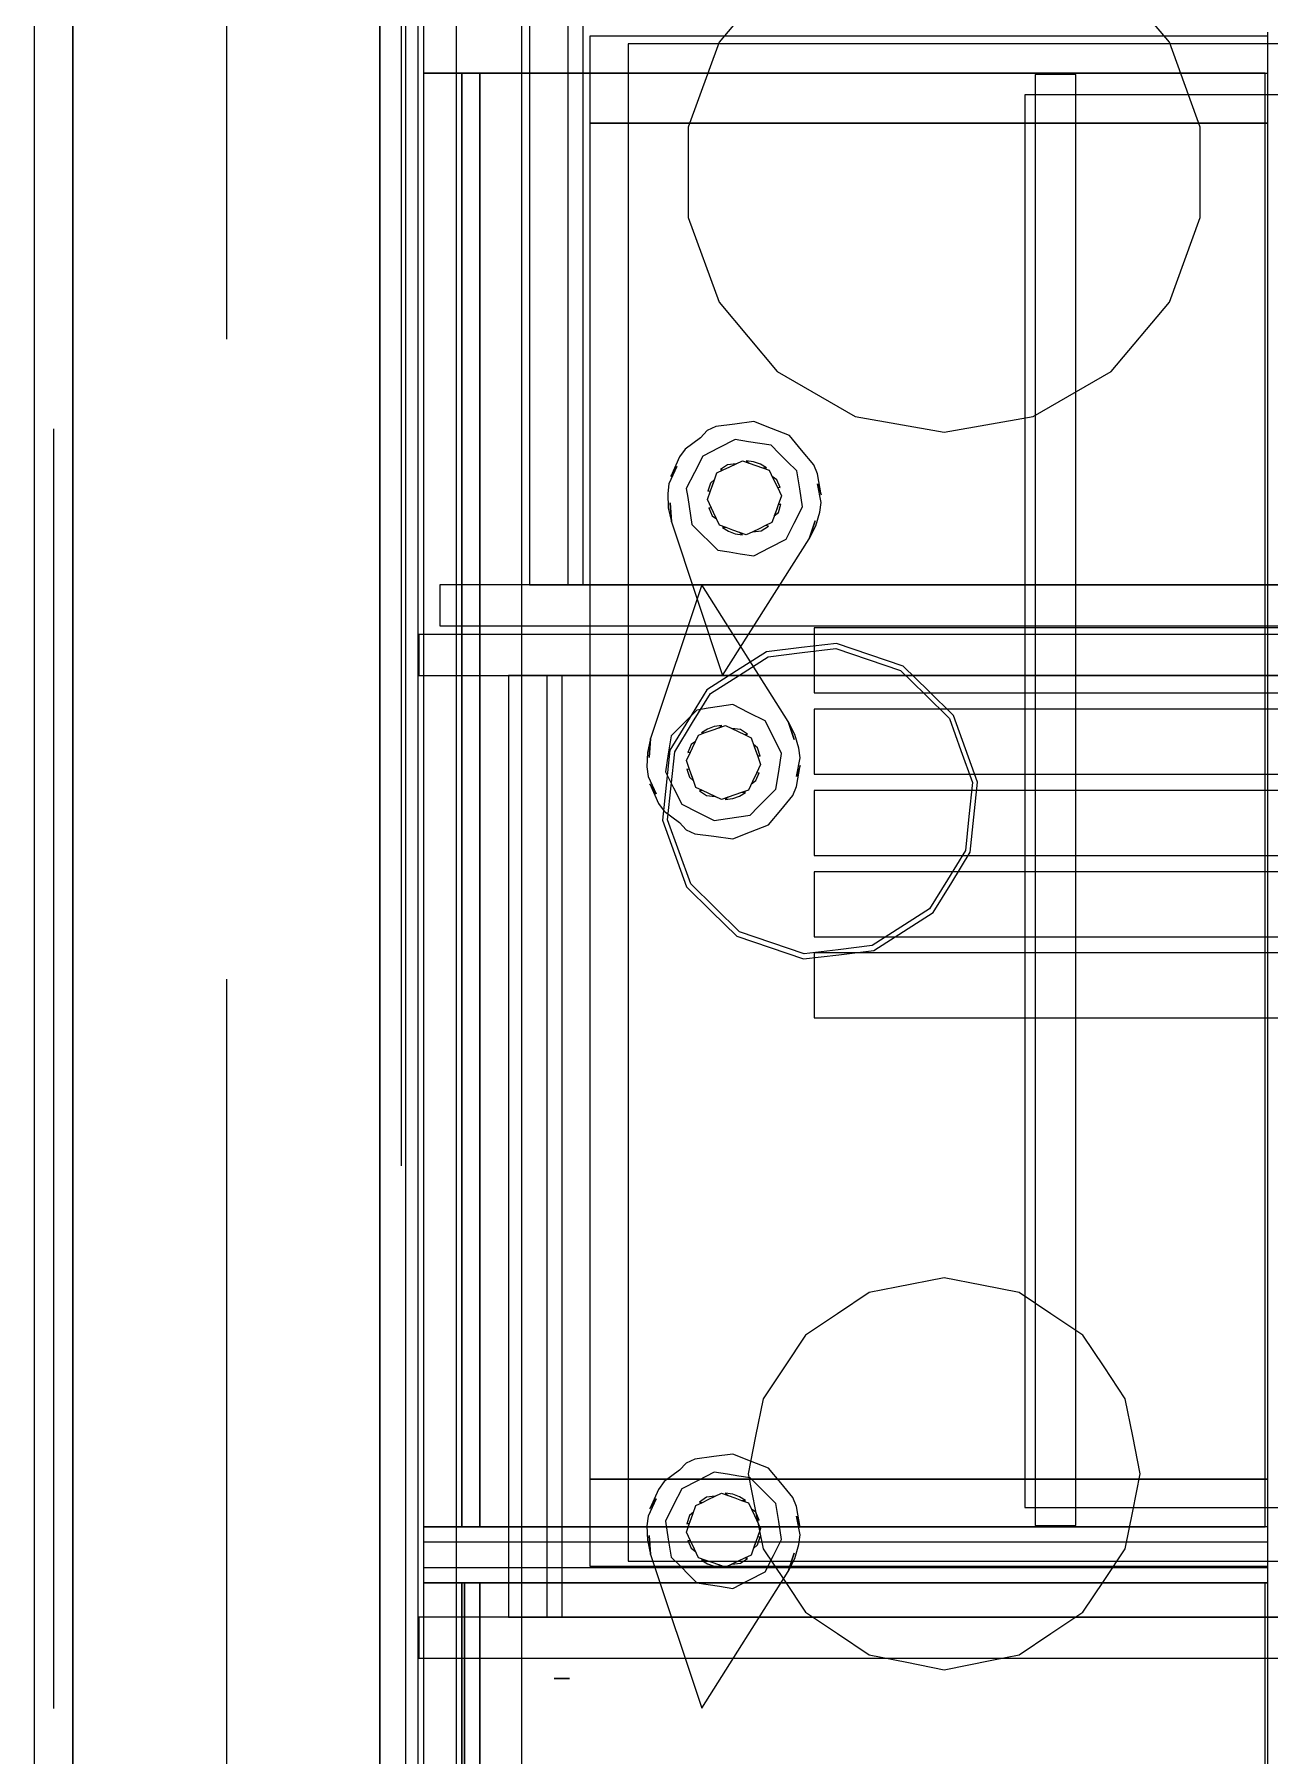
# Model space of a CAD drawing. Header units: millimetres. Extents: x -28.2 to 24.3, y -24.8 to 12.4.
# Drawn here: x -5.891 to -5.409, y 2.232 to 2.905 of the extents above; entities that cross this region are included whole.
import ezdxf

# ---------------------------------------------------------------- set-up
doc = ezdxf.new("R2010")
doc.units = ezdxf.units.MM
doc.linetypes.add('Dashed', pattern=[0.75, 0.5, -0.25])
for name, color, linetype in [('BUILDINGELEMENTPROXY', 8, 'Continuous'), ('EJE_MUROS', 8, 'Continuous'), ('FURNISHINGELEMENT', 8, 'Continuous'), ('LOSAS', 3, 'Continuous'), ('MUROS', 7, 'Continuous')]:
    doc.layers.add(name, color=color, linetype=linetype)

msp = doc.modelspace()

# ---------------------------------------------------------------- linework, layer by layer
at = {"layer": 'BUILDINGELEMENTPROXY'}
for p, q in [((-5.70076, 3.09252, 1.235), (-5.70076, 2.10132, 1.235)), ((-5.60096, 2.92905, 1.25935), (-5.62364, 2.90202, 1.25935)), ((-5.44767, 2.90202, 1.25935), (-5.47035, 2.92905, 1.25935)), ((-5.62364, 2.90202, 1.25935), (-5.63571, 2.86886, 1.25935)), ((-5.4356, 2.86886, 1.25935), (-5.44767, 2.90202, 1.25935)), ((-5.63571, 2.86886, 1.25935), (-5.63571, 2.83358, 1.25935)), ((-5.4356, 2.83358, 1.25935), (-5.4356, 2.86886, 1.25935)), ((-5.63571, 2.83358, 1.25935), (-5.62364, 2.80042, 1.25935)), ((-5.44767, 2.80042, 1.25935), (-5.4356, 2.83358, 1.25935)), ((-5.62364, 2.80042, 1.25935), (-5.60096, 2.77339, 1.25935)), ((-5.47035, 2.77339, 1.25935), (-5.44767, 2.80042, 1.25935)), ((-5.60096, 2.77339, 1.25935), (-5.57041, 2.75575, 1.25935)), ((-5.50091, 2.75575, 1.25935), (-5.47035, 2.77339, 1.25935)), ((-5.57041, 2.75575, 1.25935), (-5.53566, 2.74962, 1.25935)), ((-5.53566, 2.74962, 1.25935), (-5.50091, 2.75575, 1.25935)), ((-5.58646, 2.67312, 1.25935), (-5.58646, 2.64772, 1.25935)), ((-5.23886, 2.67312, 1.25935), (-5.58646, 2.67312, 1.25935)), ((-5.58646, 2.64772, 1.25935), (-5.23886, 2.64772, 1.25935)), ((-5.58646, 2.64137, 1.25935), (-5.58646, 2.61597, 1.25935)), ((-5.23886, 2.64137, 1.25935), (-5.58646, 2.64137, 1.25935)), ((-5.58646, 2.61597, 1.25935), (-5.23886, 2.61597, 1.25935)), ((-5.58646, 2.60962, 1.25935), (-5.58646, 2.58422, 1.25935)), ((-5.23886, 2.60962, 1.25935), (-5.58646, 2.60962, 1.25935)), ((-5.58646, 2.58422, 1.25935), (-5.23886, 2.58422, 1.25935)), ((-5.58646, 2.57787, 1.25935), (-5.58646, 2.55247, 1.25935)), ((-5.23886, 2.57787, 1.25935), (-5.58646, 2.57787, 1.25935)), ((-5.58646, 2.55247, 1.25935), (-5.23886, 2.55247, 1.25935)), ((-5.58646, 2.54612, 1.25935), (-5.58646, 2.52072, 1.25935)), ((-5.23886, 2.54612, 1.25935), (-5.58646, 2.54612, 1.25935)), ((-5.58646, 2.52072, 1.25935), (-5.23886, 2.52072, 1.25935)), ((-5.55427, 2.4155, 1.25935), (-5.56497, 2.41338, 1.25935)), ((-5.53566, 2.41921, 1.25935), (-5.55427, 2.4155, 1.25935)), ((-5.521, 2.41629, 1.25935), (-5.53566, 2.41921, 1.25935)), ((-5.50635, 2.41338, 1.25935), (-5.521, 2.41629, 1.25935)), ((-5.56497, 2.41338, 1.25935), (-5.57739, 2.40507, 1.25935)), ((-5.49392, 2.40507, 1.25935), (-5.50635, 2.41338, 1.25935)), ((-5.57739, 2.40507, 1.25935), (-5.58981, 2.39677, 1.25935)), ((-5.4815, 2.39677, 1.25935), (-5.49392, 2.40507, 1.25935)), ((-5.58981, 2.39677, 1.25935), (-5.59811, 2.38435, 1.25935)), ((-5.4732, 2.38435, 1.25935), (-5.4815, 2.39677, 1.25935)), ((-5.59811, 2.38435, 1.25935), (-5.60641, 2.37193, 1.25935)), ((-5.4649, 2.37193, 1.25935), (-5.4732, 2.38435, 1.25935)), ((-5.60641, 2.37193, 1.25935), (-5.60933, 2.35727, 1.25935)), ((-5.46198, 2.35727, 1.25935), (-5.4649, 2.37193, 1.25935)), ((-5.60933, 2.35727, 1.25935), (-5.61224, 2.34262, 1.25935)), ((-5.45907, 2.34262, 1.25935), (-5.46198, 2.35727, 1.25935)), ((-5.61224, 2.34262, 1.25935), (-5.60933, 2.32796, 1.25935)), ((-5.46198, 2.32796, 1.25935), (-5.45907, 2.34262, 1.25935)), ((-5.60933, 2.32796, 1.25935), (-5.60641, 2.31331, 1.25935)), ((-5.4649, 2.31331, 1.25935), (-5.46198, 2.32796, 1.25935)), ((-5.60641, 2.31331, 1.25935), (-5.59811, 2.30089, 1.25935)), ((-5.4732, 2.30089, 1.25935), (-5.4649, 2.31331, 1.25935)), ((-5.59811, 2.30089, 1.25935), (-5.58981, 2.28846, 1.25935)), ((-5.4815, 2.28846, 1.25935), (-5.4732, 2.30089, 1.25935)), ((-5.58981, 2.28846, 1.25935), (-5.57739, 2.28016, 1.25935)), ((-5.49392, 2.28016, 1.25935), (-5.4815, 2.28846, 1.25935)), ((-5.57739, 2.28016, 1.25935), (-5.56497, 2.27186, 1.25935)), ((-5.50635, 2.27186, 1.25935), (-5.49392, 2.28016, 1.25935)), ((-5.56497, 2.27186, 1.25935), (-5.55031, 2.26895, 1.25935)), ((-5.55031, 2.26895, 1.25935), (-5.53566, 2.26603, 1.25935)), ((-5.53566, 2.26603, 1.25935), (-5.51705, 2.26973, 1.25935)), ((-5.51705, 2.26973, 1.25935), (-5.50635, 2.27186, 1.25935))]:
    msp.add_line(p, q, dxfattribs=at)
at = {"layer": 'EJE_MUROS', "linetype": 'Dashed'}
for p, q in [((-5.88366, 5.00092), (-5.88366, -0.01908)), ((-5.81616, 4.78592), (-5.81616, 0.19592)), ((-5.74766, 0.21292), (-5.74766, 4.76892))]:
    msp.add_line(p, q, dxfattribs=at)
at = {"layer": 'FURNISHINGELEMENT'}
for p, q in [((-5.69772, 3.05801, 0.50125), (-5.69772, 2.69001, 0.50125)), ((-5.69772, 3.05801, 1.18425), (-5.69772, 2.69001, 1.18425)), ((-5.68272, 3.05801, 1.16825), (-5.68272, 2.69001, 1.16825)), ((-5.67672, 2.69001, 1.16825), (-5.67672, 3.05801, 1.16825)), ((-5.7462, 3.05092), (-5.7462, 1.12066)), ((-5.73916, 2.90592, 2.791), (-5.73916, 2.88992, 2.791)), ((-5.40916, 2.88992, 2.791), (-5.40916, 2.90592, 2.791)), ((-5.40916, 2.90444, 2.036), (-5.67416, 2.90444, 2.036)), ((-5.67416, 2.90444, 2.036), (-5.67416, 2.87044, 2.036)), ((-5.25916, 2.90144, 2.031), (-5.65916, 2.90144, 2.031)), ((-5.65916, 2.90144, 2.031), (-5.65916, 2.30844, 2.031)), ((-5.40916, 2.87044, 2.036), (-5.40916, 2.90444, 2.036)), ((-5.72416, 2.88992, 2.1875), (-5.73916, 2.88992, 2.1875)), ((-5.73916, 2.88992, 2.1875), (-5.73916, 2.32192, 2.1875)), ((-5.41016, 2.88992, 2.7905), (-5.73916, 2.88992, 2.7905)), ((-5.73916, 2.88992, 2.7905), (-5.73916, 2.32192, 2.7905)), ((-5.73916, 2.88992, 2.791), (-5.40916, 2.88992, 2.791)), ((-5.72416, 2.32192, 2.1875), (-5.72416, 2.88992, 2.1875)), ((-5.71716, 2.88992, 2.1795), (-5.72416, 2.88992, 2.1795)), ((-5.72416, 2.88992, 2.1795), (-5.72416, 2.32192, 2.1795)), ((-5.71716, 2.32192, 2.1795), (-5.71716, 2.88992, 2.1795)), ((-5.71716, 2.88992, 2.1875), (-5.71716, 2.32192, 2.1875)), ((-5.41016, 2.88992, 2.1875), (-5.71716, 2.88992, 2.1875)), ((-5.48416, 2.88942, 2.774), (-5.50016, 2.88942, 2.774)), ((-5.50016, 2.88942, 2.774), (-5.50016, 2.32242, 2.774)), ((-5.48416, 2.32242, 2.774), (-5.48416, 2.88942, 2.774)), ((-5.41016, 2.32192, 2.1875), (-5.41016, 2.88992, 2.1875)), ((-5.41016, 2.32192, 2.7905), (-5.41016, 2.88992, 2.7905)), ((-5.26416, 2.88144, 2.019), (-5.50416, 2.88144, 2.019)), ((-5.50416, 2.88144, 2.019), (-5.50416, 2.32944, 2.019)), ((-5.40916, 2.87044, 2.17072), (-5.67416, 2.87044, 2.17072)), ((-5.67416, 2.87044, 2.17072), (-5.67416, 2.34044, 2.171)), ((-5.67416, 2.87044, 2.036), (-5.40916, 2.87044, 2.036)), ((-5.40916, 2.34044, 2.171), (-5.40916, 2.87044, 2.17072)), ((-5.62488, 2.75185, 0.485), (-5.62829, 2.75023, 0.48382)), ((-5.61747, 2.75282, 0.485), (-5.62488, 2.75185, 0.485)), ((-5.61006, 2.75378, 0.485), (-5.61747, 2.75282, 0.485)), ((-5.60311, 2.75105, 0.485), (-5.61006, 2.75378, 0.485)), ((-5.59615, 2.74833, 0.485), (-5.60311, 2.75105, 0.485)), ((-5.6309, 2.74743, 0.485), (-5.63693, 2.74301, 0.485)), ((-5.62829, 2.75023, 0.48382), (-5.6309, 2.74743, 0.485)), ((-5.61734, 2.74672, 0.357), (-5.62367, 2.74349, 0.357)), ((-5.6121, 2.7459, 0.357), (-5.61734, 2.74672, 0.357)), ((-5.6077, 2.7452, 0.357), (-5.6121, 2.7459, 0.357)), ((-5.6033, 2.74451, 0.357), (-5.6077, 2.7452, 0.357)), ((-5.60014, 2.74136, 0.357), (-5.6033, 2.74451, 0.357)), ((-5.59137, 2.74258, 0.485), (-5.59615, 2.74833, 0.485)), ((-5.63913, 2.73995, 0.48394), (-5.64253, 2.73235, 0.48383)), ((-5.63693, 2.74301, 0.485), (-5.63913, 2.73995, 0.48394)), ((-5.63, 2.74025, 0.357), (-5.63322, 2.73392, 0.357)), ((-5.62367, 2.74349, 0.357), (-5.63, 2.74025, 0.357)), ((-5.61696, 2.73729, 0.357), (-5.61446, 2.73848, 0.357)), ((-5.61446, 2.73848, 0.357), (-5.61185, 2.73755, 0.357)), ((-5.61011, 2.73804, 0.35995), (-5.61304, 2.73848, 0.35997)), ((-5.61304, 2.73848, 0.35997), (-5.61185, 2.73755, 0.361)), ((-5.61185, 2.73755, 0.357), (-5.60923, 2.73662, 0.357)), ((-5.61185, 2.73755, 0.361), (-5.60923, 2.73662, 0.361)), ((-5.60749, 2.73709, 0.36003), (-5.61011, 2.73804, 0.35995)), ((-5.59699, 2.73821, 0.357), (-5.60014, 2.74136, 0.357)), ((-5.59323, 2.73447, 0.357), (-5.59699, 2.73821, 0.357)), ((-5.5866, 2.73683, 0.485), (-5.59137, 2.74258, 0.485)), ((-5.64007, 2.73623, 0.485), (-5.64322, 2.72946, 0.485)), ((-5.64253, 2.73235, 0.48383), (-5.64007, 2.73623, 0.485)), ((-5.63322, 2.73392, 0.357), (-5.63644, 2.72758, 0.357)), ((-5.62541, 2.7311, 0.361), (-5.62703, 2.72973, 0.35971)), ((-5.62633, 2.72849, 0.361), (-5.62541, 2.7311, 0.361)), ((-5.62571, 2.73026, 0.357), (-5.62448, 2.73372, 0.357)), ((-5.62448, 2.73372, 0.357), (-5.62197, 2.73491, 0.357)), ((-5.62031, 2.73692, 0.35959), (-5.6231, 2.73505, 0.35987)), ((-5.6231, 2.73505, 0.35987), (-5.62197, 2.73491, 0.361)), ((-5.62197, 2.73491, 0.357), (-5.61947, 2.7361, 0.357)), ((-5.62197, 2.73491, 0.361), (-5.61947, 2.7361, 0.361)), ((-5.61696, 2.73729, 0.361), (-5.62031, 2.73692, 0.35959)), ((-5.61947, 2.7361, 0.357), (-5.61696, 2.73729, 0.357)), ((-5.61947, 2.7361, 0.361), (-5.61696, 2.73729, 0.361)), ((-5.60923, 2.73662, 0.357), (-5.60662, 2.73569, 0.357)), ((-5.60923, 2.73662, 0.361), (-5.60662, 2.73569, 0.361)), ((-5.60511, 2.73567, 0.35986), (-5.60749, 2.73709, 0.36003)), ((-5.60662, 2.73569, 0.357), (-5.60401, 2.73477, 0.357)), ((-5.60662, 2.73569, 0.361), (-5.60511, 2.73567, 0.35986)), ((-5.60401, 2.73477, 0.357), (-5.60243, 2.73145, 0.357)), ((-5.60106, 2.73106, 0.35971), (-5.60282, 2.73226, 0.361)), ((-5.60282, 2.73226, 0.361), (-5.60163, 2.72976, 0.361)), ((-5.60243, 2.73145, 0.357), (-5.60084, 2.7281, 0.357)), ((-5.59978, 2.72799, 0.35938), (-5.60106, 2.73106, 0.35971)), ((-5.59212, 2.72745, 0.357), (-5.59323, 2.73447, 0.357)), ((-5.5852, 2.73333, 0.48394), (-5.5866, 2.73683, 0.485)), ((-5.58374, 2.72513, 0.48383), (-5.5852, 2.73333, 0.48394)), ((-5.64322, 2.72946, 0.485), (-5.64367, 2.72571, 0.48398)), ((-5.64367, 2.72571, 0.48398), (-5.64346, 2.72009, 0.48353)), ((-5.63644, 2.72758, 0.357), (-5.63588, 2.72407, 0.357)), ((-5.63588, 2.72407, 0.357), (-5.63532, 2.72056, 0.357)), ((-5.62819, 2.72326, 0.357), (-5.62695, 2.72676, 0.357)), ((-5.62703, 2.72973, 0.35971), (-5.62799, 2.72654, 0.35938)), ((-5.62799, 2.72654, 0.35938), (-5.62695, 2.72676, 0.361)), ((-5.62695, 2.72676, 0.357), (-5.62571, 2.73026, 0.357)), ((-5.62695, 2.72676, 0.361), (-5.62633, 2.72849, 0.361)), ((-5.60163, 2.72976, 0.361), (-5.60084, 2.7281, 0.361)), ((-5.60084, 2.7281, 0.357), (-5.59924, 2.72475, 0.357)), ((-5.60084, 2.7281, 0.361), (-5.59978, 2.72799, 0.35938)), ((-5.59924, 2.72475, 0.357), (-5.60049, 2.72125, 0.357)), ((-5.59156, 2.72394, 0.357), (-5.59212, 2.72745, 0.357)), ((-5.58377, 2.72216, 0.485), (-5.58519, 2.7295, 0.485)), ((-5.58519, 2.7295, 0.485), (-5.58374, 2.72513, 0.48383)), ((-5.64346, 2.72009, 0.48353), (-5.64219, 2.71455, 0.48395)), ((-5.64219, 2.71455, 0.48395), (-5.6427, 2.722, 0.485)), ((-5.6427, 2.722, 0.485), (-5.64219, 2.71455, 0.485)), ((-5.63532, 2.72056, 0.357), (-5.6342, 2.71355, 0.357)), ((-5.6266, 2.71991, 0.357), (-5.62819, 2.72326, 0.357)), ((-5.6266, 2.71991, 0.361), (-5.62765, 2.72002, 0.35938)), ((-5.62765, 2.72002, 0.35938), (-5.62638, 2.71696, 0.35971)), ((-5.62581, 2.71826, 0.361), (-5.6266, 2.71991, 0.361)), ((-5.625, 2.71656, 0.357), (-5.6266, 2.71991, 0.357)), ((-5.62462, 2.71575, 0.361), (-5.62581, 2.71826, 0.361)), ((-5.60173, 2.71776, 0.357), (-5.60296, 2.7143, 0.357)), ((-5.6011, 2.71952, 0.361), (-5.60203, 2.71691, 0.361)), ((-5.60203, 2.71691, 0.361), (-5.6004, 2.71829, 0.35971)), ((-5.60049, 2.72125, 0.357), (-5.60173, 2.71776, 0.357)), ((-5.60049, 2.72125, 0.361), (-5.6011, 2.71952, 0.361)), ((-5.59945, 2.72147, 0.35938), (-5.60049, 2.72125, 0.361)), ((-5.6004, 2.71829, 0.35971), (-5.59945, 2.72147, 0.35938)), ((-5.59422, 2.71409, 0.357), (-5.591, 2.72043, 0.357)), ((-5.591, 2.72043, 0.357), (-5.59156, 2.72394, 0.357)), ((-5.5858, 2.71301, 0.48353), (-5.58424, 2.71841, 0.48398)), ((-5.58424, 2.71841, 0.48398), (-5.58377, 2.72216, 0.485)), ((-5.64219, 2.71455, 0.485), (-5.62225, 2.65453, 0.485)), ((-5.6342, 2.71355, 0.357), (-5.63045, 2.7098, 0.357)), ((-5.62638, 2.71696, 0.35971), (-5.62462, 2.71575, 0.361)), ((-5.62343, 2.71325, 0.357), (-5.625, 2.71656, 0.357)), ((-5.62081, 2.71232, 0.357), (-5.62343, 2.71325, 0.357)), ((-5.62081, 2.71232, 0.361), (-5.62233, 2.71235, 0.35986)), ((-5.62233, 2.71235, 0.35986), (-5.61995, 2.71092, 0.36003)), ((-5.6182, 2.71139, 0.361), (-5.62081, 2.71232, 0.361)), ((-5.6182, 2.71139, 0.357), (-5.62081, 2.71232, 0.357)), ((-5.61995, 2.71092, 0.36003), (-5.61732, 2.70997, 0.35995)), ((-5.61559, 2.71046, 0.361), (-5.6182, 2.71139, 0.361)), ((-5.61559, 2.71046, 0.357), (-5.6182, 2.71139, 0.357)), ((-5.61047, 2.71072, 0.357), (-5.61298, 2.70953, 0.357)), ((-5.60797, 2.71192, 0.361), (-5.61047, 2.71072, 0.361)), ((-5.60797, 2.71192, 0.357), (-5.61047, 2.71072, 0.357)), ((-5.61047, 2.71072, 0.361), (-5.60713, 2.7111, 0.35959)), ((-5.60546, 2.71311, 0.361), (-5.60797, 2.71192, 0.361)), ((-5.60546, 2.71311, 0.357), (-5.60797, 2.71192, 0.357)), ((-5.60713, 2.7111, 0.35959), (-5.60433, 2.71296, 0.35987)), ((-5.60296, 2.7143, 0.357), (-5.60546, 2.71311, 0.357)), ((-5.60433, 2.71296, 0.35987), (-5.60546, 2.71311, 0.361)), ((-5.59744, 2.70776, 0.357), (-5.59422, 2.71409, 0.357)), ((-5.58838, 2.70794, 0.485), (-5.58608, 2.71505, 0.485)), ((-5.58608, 2.71505, 0.485), (-5.58838, 2.70794, 0.48395)), ((-5.58838, 2.70794, 0.48395), (-5.5858, 2.71301, 0.48353)), ((-5.63045, 2.7098, 0.357), (-5.62729, 2.70665, 0.357)), ((-5.62729, 2.70665, 0.357), (-5.62414, 2.7035, 0.357)), ((-5.62225, 2.65453, 0.485), (-5.58838, 2.70794, 0.485)), ((-5.61732, 2.70997, 0.35995), (-5.6144, 2.70953, 0.35997)), ((-5.6144, 2.70953, 0.35997), (-5.61559, 2.71046, 0.361)), ((-5.61298, 2.70953, 0.357), (-5.61559, 2.71046, 0.357)), ((-5.6101, 2.70129, 0.357), (-5.60377, 2.70453, 0.357)), ((-5.60377, 2.70453, 0.357), (-5.59744, 2.70776, 0.357)), ((-5.62414, 2.7035, 0.357), (-5.61974, 2.70281, 0.357)), ((-5.61974, 2.70281, 0.357), (-5.61534, 2.70212, 0.357)), ((-5.61534, 2.70212, 0.357), (-5.6101, 2.70129, 0.357)), ((-5.15272, 2.69001, 1.18475), (-5.73272, 2.69001, 1.18475)), ((-5.73272, 2.69001, 1.18475), (-5.73272, 2.67401, 1.18475)), ((-5.69772, 2.69001, 0.50125), (-5.15481, 2.69001, 0.50125)), ((-5.69772, 2.69001, 1.18425), (-5.15372, 2.69001, 1.18425)), ((-5.68272, 2.69001, 1.16825), (-5.67672, 2.69001, 1.16825)), ((-5.63042, 2.69001, 0.485), (-5.65036, 2.62999, 0.485)), ((-5.59656, 2.63659, 0.485), (-5.63042, 2.69001, 0.485)), ((-5.16089, 2.67053, 1.18475), (-5.74089, 2.67053, 1.18475)), ((-5.74089, 2.67053, 1.18475), (-5.74089, 2.65453, 1.18475)), ((-5.73272, 2.67401, 1.18475), (-5.15272, 2.67401, 1.18475)), ((-5.60514, 2.66378, 2.196), (-5.61676, 2.65634, 2.196)), ((-5.59144, 2.66544, 2.196), (-5.60514, 2.66378, 2.196)), ((-5.60446, 2.6619, 2.196), (-5.59121, 2.66351, 2.196)), ((-5.57775, 2.66711, 2.196), (-5.59144, 2.66544, 2.196)), ((-5.59121, 2.66351, 2.196), (-5.57795, 2.66512, 2.196)), ((-5.57795, 2.66512, 2.196), (-5.56531, 2.66082, 2.196)), ((-5.56468, 2.66266, 2.196), (-5.57775, 2.66711, 2.196)), ((-5.6157, 2.6547, 2.196), (-5.60446, 2.6619, 2.196)), ((-5.56531, 2.66082, 2.196), (-5.55267, 2.65652, 2.196)), ((-5.55162, 2.65822, 2.196), (-5.56468, 2.66266, 2.196)), ((-5.54178, 2.64855, 2.196), (-5.55162, 2.65822, 2.196)), ((-5.74089, 2.65453, 1.18475), (-5.16089, 2.65453, 1.18475)), ((-5.16299, 2.65453, 0.50125), (-5.70589, 2.65453, 0.50125)), ((-5.70589, 2.65453, 0.50125), (-5.70589, 2.28653, 0.50125)), ((-5.16189, 2.65453, 1.18425), (-5.70589, 2.65453, 1.18425)), ((-5.70589, 2.65453, 1.18425), (-5.70589, 2.28653, 1.18425)), ((-5.68489, 2.65453, 1.16825), (-5.69089, 2.65453, 1.16825)), ((-5.69089, 2.65453, 1.16825), (-5.69089, 2.28653, 1.16825)), ((-5.68489, 2.28653, 1.16825), (-5.68489, 2.65453, 1.16825)), ((-5.61676, 2.65634, 2.196), (-5.62837, 2.6489, 2.196)), ((-5.62695, 2.6475, 2.196), (-5.6157, 2.6547, 2.196)), ((-5.55267, 2.65652, 2.196), (-5.54315, 2.64716, 2.196)), ((-5.62837, 2.6489, 2.196), (-5.63561, 2.63716, 2.196)), ((-5.63395, 2.63613, 2.196), (-5.62695, 2.6475, 2.196)), ((-5.54315, 2.64716, 2.196), (-5.53363, 2.6378, 2.196)), ((-5.53195, 2.63888, 2.196), (-5.54178, 2.64855, 2.196)), ((-5.63561, 2.63716, 2.196), (-5.64285, 2.62541, 2.196)), ((-5.63547, 2.63788, 0.357), (-5.63862, 2.63474, 0.357)), ((-5.63231, 2.64103, 0.357), (-5.63547, 2.63788, 0.357)), ((-5.62791, 2.64172, 0.357), (-5.63231, 2.64103, 0.357)), ((-5.62351, 2.64242, 0.357), (-5.62791, 2.64172, 0.357)), ((-5.61827, 2.64324, 0.357), (-5.62351, 2.64242, 0.357)), ((-5.61194, 2.64001, 0.357), (-5.61827, 2.64324, 0.357)), ((-5.60561, 2.63678, 0.357), (-5.61194, 2.64001, 0.357)), ((-5.60239, 2.63044, 0.357), (-5.60561, 2.63678, 0.357)), ((-5.59398, 2.63152, 0.48353), (-5.59656, 2.63659, 0.48395)), ((-5.59656, 2.63659, 0.48395), (-5.59425, 2.62949, 0.485)), ((-5.59425, 2.62949, 0.485), (-5.59656, 2.63659, 0.485)), ((-5.53363, 2.6378, 2.196), (-5.52911, 2.62523, 2.196)), ((-5.52728, 2.62589, 2.196), (-5.53195, 2.63888, 2.196)), ((-5.65036, 2.62999, 0.48395), (-5.65164, 2.62444, 0.48353)), ((-5.65036, 2.62999, 0.485), (-5.65088, 2.62253, 0.485)), ((-5.65088, 2.62253, 0.485), (-5.65036, 2.62999, 0.48395)), ((-5.64238, 2.63099, 0.357), (-5.64349, 2.62397, 0.357)), ((-5.63862, 2.63474, 0.357), (-5.64238, 2.63099, 0.357)), ((-5.64096, 2.62477, 2.196), (-5.63395, 2.63613, 2.196)), ((-5.63318, 2.62797, 0.357), (-5.6316, 2.63129, 0.357)), ((-5.6316, 2.63129, 0.357), (-5.62899, 2.63222, 0.357)), ((-5.62812, 2.63361, 0.36003), (-5.6305, 2.63219, 0.35986)), ((-5.6305, 2.63219, 0.35986), (-5.62899, 2.63222, 0.361)), ((-5.62899, 2.63222, 0.361), (-5.62638, 2.63314, 0.361)), ((-5.62899, 2.63222, 0.357), (-5.62638, 2.63314, 0.357)), ((-5.6255, 2.63457, 0.35995), (-5.62812, 2.63361, 0.36003)), ((-5.62638, 2.63314, 0.361), (-5.62376, 2.63407, 0.361)), ((-5.62638, 2.63314, 0.357), (-5.62376, 2.63407, 0.357)), ((-5.62257, 2.63501, 0.35997), (-5.6255, 2.63457, 0.35995)), ((-5.62376, 2.63407, 0.361), (-5.62257, 2.63501, 0.35997)), ((-5.62376, 2.63407, 0.357), (-5.62115, 2.635, 0.357)), ((-5.62115, 2.635, 0.357), (-5.61865, 2.63381, 0.357)), ((-5.61865, 2.63381, 0.361), (-5.61614, 2.63262, 0.361)), ((-5.6153, 2.63344, 0.35959), (-5.61865, 2.63381, 0.361)), ((-5.61865, 2.63381, 0.357), (-5.61614, 2.63262, 0.357)), ((-5.61614, 2.63262, 0.361), (-5.61364, 2.63143, 0.361)), ((-5.61614, 2.63262, 0.357), (-5.61364, 2.63143, 0.357)), ((-5.61251, 2.63157, 0.35987), (-5.6153, 2.63344, 0.35959)), ((-5.61364, 2.63143, 0.361), (-5.61251, 2.63157, 0.35987)), ((-5.61364, 2.63143, 0.357), (-5.61113, 2.63024, 0.357)), ((-5.61113, 2.63024, 0.357), (-5.6099, 2.62678, 0.357)), ((-5.59917, 2.6241, 0.357), (-5.60239, 2.63044, 0.357)), ((-5.59242, 2.62612, 0.48398), (-5.59398, 2.63152, 0.48353)), ((-5.65164, 2.62444, 0.48353), (-5.65184, 2.61882, 0.48398)), ((-5.64285, 2.62541, 2.196), (-5.64428, 2.61169, 2.196)), ((-5.64349, 2.62397, 0.357), (-5.64405, 2.62046, 0.357)), ((-5.64234, 2.61149, 2.196), (-5.64096, 2.62477, 2.196)), ((-5.63637, 2.62127, 0.357), (-5.63477, 2.62462, 0.357)), ((-5.63455, 2.62758, 0.35971), (-5.63583, 2.62451, 0.35938)), ((-5.63583, 2.62451, 0.35938), (-5.63477, 2.62462, 0.361)), ((-5.63477, 2.62462, 0.357), (-5.63318, 2.62797, 0.357)), ((-5.63477, 2.62462, 0.361), (-5.63398, 2.62628, 0.361)), ((-5.63279, 2.62878, 0.361), (-5.63455, 2.62758, 0.35971)), ((-5.63398, 2.62628, 0.361), (-5.63279, 2.62878, 0.361)), ((-5.60858, 2.62625, 0.35971), (-5.6102, 2.62763, 0.361)), ((-5.6102, 2.62763, 0.361), (-5.60928, 2.62501, 0.361)), ((-5.6099, 2.62678, 0.357), (-5.60866, 2.62328, 0.357)), ((-5.60928, 2.62501, 0.361), (-5.60866, 2.62328, 0.361)), ((-5.60866, 2.62328, 0.361), (-5.60762, 2.62307, 0.35938)), ((-5.60866, 2.62328, 0.357), (-5.60742, 2.61979, 0.357)), ((-5.60762, 2.62307, 0.35938), (-5.60858, 2.62625, 0.35971)), ((-5.59973, 2.6206, 0.357), (-5.59917, 2.6241, 0.357)), ((-5.59195, 2.62238, 0.485), (-5.59242, 2.62612, 0.48398)), ((-5.52911, 2.62523, 2.196), (-5.52459, 2.61267, 2.196)), ((-5.52261, 2.61291, 2.196), (-5.52728, 2.62589, 2.196)), ((-5.65184, 2.61882, 0.48398), (-5.65139, 2.61508, 0.485)), ((-5.64405, 2.62046, 0.357), (-5.64461, 2.61695, 0.357)), ((-5.64461, 2.61695, 0.357), (-5.64139, 2.61062, 0.357)), ((-5.63512, 2.61777, 0.357), (-5.63637, 2.62127, 0.357)), ((-5.63512, 2.61777, 0.361), (-5.63616, 2.61799, 0.35938)), ((-5.63616, 2.61799, 0.35938), (-5.63521, 2.61481, 0.35971)), ((-5.63388, 2.61428, 0.357), (-5.63512, 2.61777, 0.357)), ((-5.63451, 2.61604, 0.361), (-5.63512, 2.61777, 0.361)), ((-5.60901, 2.61644, 0.357), (-5.61061, 2.61309, 0.357)), ((-5.60901, 2.61644, 0.361), (-5.6098, 2.61478, 0.361)), ((-5.60923, 2.61348, 0.35971), (-5.60796, 2.61655, 0.35938)), ((-5.60742, 2.61979, 0.357), (-5.60901, 2.61644, 0.357)), ((-5.60796, 2.61655, 0.35938), (-5.60901, 2.61644, 0.361)), ((-5.60141, 2.61007, 0.357), (-5.60029, 2.61709, 0.357)), ((-5.60029, 2.61709, 0.357), (-5.59973, 2.6206, 0.357)), ((-5.59338, 2.61121, 0.48394), (-5.59191, 2.6194, 0.48383)), ((-5.59336, 2.61504, 0.485), (-5.59195, 2.62238, 0.485)), ((-5.59191, 2.6194, 0.48383), (-5.59336, 2.61504, 0.485)), ((-5.65139, 2.61508, 0.485), (-5.64825, 2.6083, 0.485)), ((-5.64825, 2.6083, 0.485), (-5.65071, 2.61219, 0.48383)), ((-5.65071, 2.61219, 0.48383), (-5.64731, 2.60459, 0.48394)), ((-5.64428, 2.61169, 2.196), (-5.6457, 2.59797, 2.196)), ((-5.64372, 2.59821, 2.196), (-5.64234, 2.61149, 2.196)), ((-5.64139, 2.61062, 0.357), (-5.63817, 2.60428, 0.357)), ((-5.63521, 2.61481, 0.35971), (-5.63358, 2.61343, 0.361)), ((-5.63358, 2.61343, 0.361), (-5.63451, 2.61604, 0.361)), ((-5.63265, 2.61082, 0.357), (-5.63388, 2.61428, 0.357)), ((-5.63015, 2.60963, 0.357), (-5.63265, 2.61082, 0.357)), ((-5.61218, 2.60977, 0.357), (-5.6148, 2.60884, 0.357)), ((-5.61061, 2.61309, 0.357), (-5.61218, 2.60977, 0.357)), ((-5.6098, 2.61478, 0.361), (-5.61099, 2.61227, 0.361)), ((-5.61099, 2.61227, 0.361), (-5.60923, 2.61348, 0.35971)), ((-5.60516, 2.60632, 0.357), (-5.60141, 2.61007, 0.357)), ((-5.59477, 2.6077, 0.485), (-5.59338, 2.61121, 0.48394)), ((-5.52459, 2.61267, 2.196), (-5.52597, 2.59939, 2.196)), ((-5.52404, 2.59919, 2.196), (-5.52261, 2.61291, 2.196)), ((-5.64731, 2.60459, 0.48394), (-5.6451, 2.60152, 0.485)), ((-5.63817, 2.60428, 0.357), (-5.63184, 2.60105, 0.357)), ((-5.63015, 2.60963, 0.361), (-5.63128, 2.60949, 0.35987)), ((-5.63128, 2.60949, 0.35987), (-5.62848, 2.60762, 0.35959)), ((-5.62764, 2.60844, 0.357), (-5.63015, 2.60963, 0.357)), ((-5.62764, 2.60844, 0.361), (-5.63015, 2.60963, 0.361)), ((-5.62848, 2.60762, 0.35959), (-5.62514, 2.60725, 0.361)), ((-5.62514, 2.60725, 0.357), (-5.62764, 2.60844, 0.357)), ((-5.62514, 2.60725, 0.361), (-5.62764, 2.60844, 0.361)), ((-5.62263, 2.60605, 0.357), (-5.62514, 2.60725, 0.357)), ((-5.62002, 2.60698, 0.357), (-5.62263, 2.60605, 0.357)), ((-5.62002, 2.60698, 0.361), (-5.62121, 2.60605, 0.35997)), ((-5.62121, 2.60605, 0.35997), (-5.61829, 2.60649, 0.35995)), ((-5.61741, 2.60791, 0.357), (-5.62002, 2.60698, 0.357)), ((-5.61741, 2.60791, 0.361), (-5.62002, 2.60698, 0.361)), ((-5.61829, 2.60649, 0.35995), (-5.61566, 2.60744, 0.36003)), ((-5.6148, 2.60884, 0.357), (-5.61741, 2.60791, 0.357)), ((-5.6148, 2.60884, 0.361), (-5.61741, 2.60791, 0.361)), ((-5.61566, 2.60744, 0.36003), (-5.61328, 2.60887, 0.35986)), ((-5.61328, 2.60887, 0.35986), (-5.6148, 2.60884, 0.361)), ((-5.61147, 2.60003, 0.357), (-5.60832, 2.60317, 0.357)), ((-5.60832, 2.60317, 0.357), (-5.60516, 2.60632, 0.357)), ((-5.59955, 2.60196, 0.485), (-5.59477, 2.6077, 0.485)), ((-5.6457, 2.59797, 2.196), (-5.64104, 2.58498, 2.196)), ((-5.6451, 2.60152, 0.485), (-5.63908, 2.5971, 0.485)), ((-5.6392, 2.58564, 2.196), (-5.64372, 2.59821, 2.196)), ((-5.63908, 2.5971, 0.485), (-5.63646, 2.5943, 0.48382)), ((-5.63184, 2.60105, 0.357), (-5.62551, 2.59782, 0.357)), ((-5.62551, 2.59782, 0.357), (-5.62027, 2.59864, 0.357)), ((-5.62027, 2.59864, 0.357), (-5.61587, 2.59933, 0.357)), ((-5.61587, 2.59933, 0.357), (-5.61147, 2.60003, 0.357)), ((-5.61128, 2.59348, 0.485), (-5.60432, 2.59621, 0.485)), ((-5.60432, 2.59621, 0.485), (-5.59955, 2.60196, 0.485)), ((-5.52597, 2.59939, 2.196), (-5.52736, 2.58611, 2.196)), ((-5.52546, 2.58547, 2.196), (-5.52404, 2.59919, 2.196)), ((-5.63646, 2.5943, 0.48382), (-5.63306, 2.59268, 0.485)), ((-5.63306, 2.59268, 0.485), (-5.62565, 2.59172, 0.485)), ((-5.62565, 2.59172, 0.485), (-5.61824, 2.59075, 0.485)), ((-5.61824, 2.59075, 0.485), (-5.61128, 2.59348, 0.485)), ((-5.64104, 2.58498, 2.196), (-5.63637, 2.572, 2.196)), ((-5.63468, 2.57308, 2.196), (-5.6392, 2.58564, 2.196)), ((-5.52736, 2.58611, 2.196), (-5.53436, 2.57475, 2.196)), ((-5.5327, 2.57372, 2.196), (-5.52546, 2.58547, 2.196)), ((-5.63637, 2.572, 2.196), (-5.62653, 2.56233, 2.196)), ((-5.62516, 2.56372, 2.196), (-5.63468, 2.57308, 2.196)), ((-5.53436, 2.57475, 2.196), (-5.54137, 2.56338, 2.196)), ((-5.53994, 2.56198, 2.196), (-5.5327, 2.57372, 2.196)), ((-5.61564, 2.55436, 2.196), (-5.62516, 2.56372, 2.196)), ((-5.54137, 2.56338, 2.196), (-5.55261, 2.55618, 2.196)), ((-5.62653, 2.56233, 2.196), (-5.61669, 2.55266, 2.196)), ((-5.55261, 2.55618, 2.196), (-5.56385, 2.54898, 2.196)), ((-5.55156, 2.55454, 2.196), (-5.53994, 2.56198, 2.196)), ((-5.61669, 2.55266, 2.196), (-5.60363, 2.54822, 2.196)), ((-5.603, 2.55006, 2.196), (-5.61564, 2.55436, 2.196)), ((-5.59036, 2.54576, 2.196), (-5.603, 2.55006, 2.196)), ((-5.56318, 2.5471, 2.196), (-5.55156, 2.55454, 2.196)), ((-5.60363, 2.54822, 2.196), (-5.59057, 2.54377, 2.196)), ((-5.59057, 2.54377, 2.196), (-5.57687, 2.54543, 2.196)), ((-5.57711, 2.54737, 2.196), (-5.59036, 2.54576, 2.196)), ((-5.56385, 2.54898, 2.196), (-5.57711, 2.54737, 2.196)), ((-5.57687, 2.54543, 2.196), (-5.56318, 2.5471, 2.196)), ((-5.63306, 2.34837, 0.485), (-5.63646, 2.34675, 0.48382)), ((-5.62565, 2.34934, 0.485), (-5.63306, 2.34837, 0.485)), ((-5.61824, 2.3503, 0.485), (-5.62565, 2.34934, 0.485)), ((-5.61128, 2.34758, 0.485), (-5.61824, 2.3503, 0.485)), ((-5.60432, 2.34485, 0.485), (-5.61128, 2.34758, 0.485)), ((-5.63908, 2.34395, 0.485), (-5.6451, 2.33953, 0.485)), ((-5.63646, 2.34675, 0.48382), (-5.63908, 2.34395, 0.485)), ((-5.62551, 2.34324, 0.357), (-5.63184, 2.34001, 0.357)), ((-5.62027, 2.34242, 0.357), (-5.62551, 2.34324, 0.357)), ((-5.61587, 2.34172, 0.357), (-5.62027, 2.34242, 0.357)), ((-5.61147, 2.34103, 0.357), (-5.61587, 2.34172, 0.357)), ((-5.60832, 2.33788, 0.357), (-5.61147, 2.34103, 0.357)), ((-5.59955, 2.3391, 0.485), (-5.60432, 2.34485, 0.485)), ((-5.40916, 2.34044, 2.036), (-5.67416, 2.34044, 2.036)), ((-5.67416, 2.34044, 2.036), (-5.67416, 2.30644, 2.036)), ((-5.67416, 2.34044, 2.171), (-5.40916, 2.34044, 2.171)), ((-5.64731, 2.33647, 0.48394), (-5.65071, 2.32887, 0.48383)), ((-5.6451, 2.33953, 0.485), (-5.64731, 2.33647, 0.48394)), ((-5.63817, 2.33678, 0.357), (-5.64139, 2.33044, 0.357)), ((-5.63184, 2.34001, 0.357), (-5.63817, 2.33678, 0.357)), ((-5.62514, 2.33381, 0.357), (-5.62263, 2.335, 0.357)), ((-5.62263, 2.335, 0.357), (-5.62002, 2.33407, 0.357)), ((-5.61829, 2.33457, 0.35995), (-5.62121, 2.33501, 0.35997)), ((-5.62121, 2.33501, 0.35997), (-5.62002, 2.33407, 0.361)), ((-5.62002, 2.33407, 0.357), (-5.61741, 2.33314, 0.357)), ((-5.62002, 2.33407, 0.361), (-5.61741, 2.33314, 0.361)), ((-5.61566, 2.33361, 0.36003), (-5.61829, 2.33457, 0.35995)), ((-5.60516, 2.33474, 0.357), (-5.60832, 2.33788, 0.357)), ((-5.60141, 2.33099, 0.357), (-5.60516, 2.33474, 0.357)), ((-5.59477, 2.33335, 0.485), (-5.59955, 2.3391, 0.485)), ((-5.40916, 2.30644, 2.036), (-5.40916, 2.34044, 2.036)), ((-5.64825, 2.33276, 0.485), (-5.65139, 2.32598, 0.485)), ((-5.65071, 2.32887, 0.48383), (-5.64825, 2.33276, 0.485)), ((-5.64139, 2.33044, 0.357), (-5.64461, 2.3241, 0.357)), ((-5.63358, 2.32763, 0.361), (-5.63521, 2.32625, 0.35971)), ((-5.63451, 2.32501, 0.361), (-5.63358, 2.32763, 0.361)), ((-5.63388, 2.32678, 0.357), (-5.63265, 2.33024, 0.357)), ((-5.63265, 2.33024, 0.357), (-5.63015, 2.33143, 0.357)), ((-5.62848, 2.33344, 0.35959), (-5.63128, 2.33157, 0.35987)), ((-5.63128, 2.33157, 0.35987), (-5.63015, 2.33143, 0.361)), ((-5.63015, 2.33143, 0.357), (-5.62764, 2.33262, 0.357)), ((-5.63015, 2.33143, 0.361), (-5.62764, 2.33262, 0.361)), ((-5.62514, 2.33381, 0.361), (-5.62848, 2.33344, 0.35959)), ((-5.62764, 2.33262, 0.357), (-5.62514, 2.33381, 0.357)), ((-5.62764, 2.33262, 0.361), (-5.62514, 2.33381, 0.361)), ((-5.61741, 2.33314, 0.357), (-5.6148, 2.33222, 0.357)), ((-5.61741, 2.33314, 0.361), (-5.6148, 2.33222, 0.361)), ((-5.61328, 2.33219, 0.35986), (-5.61566, 2.33361, 0.36003)), ((-5.6148, 2.33222, 0.357), (-5.61218, 2.33129, 0.357)), ((-5.6148, 2.33222, 0.361), (-5.61328, 2.33219, 0.35986)), ((-5.61218, 2.33129, 0.357), (-5.61061, 2.32797, 0.357)), ((-5.60923, 2.32758, 0.35971), (-5.61099, 2.32878, 0.361)), ((-5.61099, 2.32878, 0.361), (-5.6098, 2.32628, 0.361)), ((-5.61061, 2.32797, 0.357), (-5.60901, 2.32462, 0.357)), ((-5.60796, 2.32451, 0.35938), (-5.60923, 2.32758, 0.35971)), ((-5.60029, 2.32397, 0.357), (-5.60141, 2.33099, 0.357)), ((-5.59338, 2.32985, 0.48394), (-5.59477, 2.33335, 0.485)), ((-5.59191, 2.32165, 0.48383), (-5.59338, 2.32985, 0.48394)), ((-5.50416, 2.32944, 2.019), (-5.26416, 2.32944, 2.019)), ((-5.73916, 2.32192, 2.1875), (-5.72416, 2.32192, 2.1875)), ((-5.73916, 2.32192, 2.7905), (-5.41016, 2.32192, 2.7905)), ((-5.40916, 2.32192, 2.791), (-5.73916, 2.32192, 2.791)), ((-5.73916, 2.32192, 2.791), (-5.73916, 2.30592, 2.791)), ((-5.72416, 2.32192, 2.1795), (-5.71716, 2.32192, 2.1795)), ((-5.71716, 2.32192, 2.1875), (-5.41016, 2.32192, 2.1875)), ((-5.65139, 2.32598, 0.485), (-5.65184, 2.32223, 0.48398)), ((-5.65184, 2.32223, 0.48398), (-5.65164, 2.31661, 0.48353)), ((-5.64461, 2.3241, 0.357), (-5.64405, 2.3206, 0.357)), ((-5.64405, 2.3206, 0.357), (-5.64349, 2.31709, 0.357)), ((-5.63637, 2.31979, 0.357), (-5.63512, 2.32328, 0.357)), ((-5.63521, 2.32625, 0.35971), (-5.63616, 2.32307, 0.35938)), ((-5.63616, 2.32307, 0.35938), (-5.63512, 2.32328, 0.361)), ((-5.63512, 2.32328, 0.357), (-5.63388, 2.32678, 0.357)), ((-5.63512, 2.32328, 0.361), (-5.63451, 2.32501, 0.361)), ((-5.6098, 2.32628, 0.361), (-5.60901, 2.32462, 0.361)), ((-5.60901, 2.32462, 0.357), (-5.60742, 2.32127, 0.357)), ((-5.60901, 2.32462, 0.361), (-5.60796, 2.32451, 0.35938)), ((-5.60742, 2.32127, 0.357), (-5.60866, 2.31777, 0.357)), ((-5.59973, 2.32046, 0.357), (-5.60029, 2.32397, 0.357)), ((-5.59917, 2.31695, 0.357), (-5.59973, 2.32046, 0.357)), ((-5.59195, 2.31868, 0.485), (-5.59336, 2.32602, 0.485)), ((-5.59336, 2.32602, 0.485), (-5.59191, 2.32165, 0.48383)), ((-5.50016, 2.32242, 2.774), (-5.48416, 2.32242, 2.774)), ((-5.40916, 2.30592, 2.791), (-5.40916, 2.32192, 2.791)), ((-5.40916, 2.31592, 2.79), (-5.73916, 2.31592, 2.79)), ((-5.73916, 2.31592, 2.79), (-5.73916, 1.71592, 2.79)), ((-5.40916, 2.31592, 2.79), (-5.73916, 2.31592, 2.79)), ((-5.73916, 2.31592, 2.79), (-5.73916, 2.29992, 2.79)), ((-5.40916, 2.31592, 2.79), (-5.73916, 2.31592, 2.79)), ((-5.73916, 2.31592, 2.79), (-5.73916, 2.29992, 2.79)), ((-5.65164, 2.31661, 0.48353), (-5.65036, 2.31107, 0.48395)), ((-5.65036, 2.31107, 0.48395), (-5.65088, 2.31852, 0.485)), ((-5.65088, 2.31852, 0.485), (-5.65036, 2.31107, 0.485)), ((-5.64349, 2.31709, 0.357), (-5.64238, 2.31007, 0.357)), ((-5.63477, 2.31644, 0.357), (-5.63637, 2.31979, 0.357)), ((-5.63477, 2.31644, 0.361), (-5.63583, 2.31655, 0.35938)), ((-5.63583, 2.31655, 0.35938), (-5.63455, 2.31348, 0.35971)), ((-5.63398, 2.31478, 0.361), (-5.63477, 2.31644, 0.361)), ((-5.63318, 2.31309, 0.357), (-5.63477, 2.31644, 0.357)), ((-5.63279, 2.31227, 0.361), (-5.63398, 2.31478, 0.361)), ((-5.6099, 2.31428, 0.357), (-5.61113, 2.31082, 0.357)), ((-5.60928, 2.31604, 0.361), (-5.6102, 2.31343, 0.361)), ((-5.6102, 2.31343, 0.361), (-5.60858, 2.31481, 0.35971)), ((-5.60866, 2.31777, 0.357), (-5.6099, 2.31428, 0.357)), ((-5.60866, 2.31777, 0.361), (-5.60928, 2.31604, 0.361)), ((-5.60762, 2.31799, 0.35938), (-5.60866, 2.31777, 0.361)), ((-5.60858, 2.31481, 0.35971), (-5.60762, 2.31799, 0.35938)), ((-5.60239, 2.31062, 0.357), (-5.59917, 2.31695, 0.357)), ((-5.59398, 2.30953, 0.48353), (-5.59242, 2.31494, 0.48398)), ((-5.59242, 2.31494, 0.48398), (-5.59195, 2.31868, 0.485)), ((-5.40916, 1.71592, 2.79), (-5.40916, 2.31592, 2.79)), ((-5.40916, 2.29992, 2.79), (-5.40916, 2.31592, 2.79)), ((-5.40916, 2.29992, 2.79), (-5.40916, 2.31592, 2.79)), ((-5.65916, 2.30844, 2.031), (-5.25916, 2.30844, 2.031)), ((-5.65036, 2.31107, 0.485), (-5.63042, 2.25105, 0.485)), ((-5.64238, 2.31007, 0.357), (-5.63862, 2.30632, 0.357)), ((-5.63455, 2.31348, 0.35971), (-5.63279, 2.31227, 0.361)), ((-5.6316, 2.30977, 0.357), (-5.63318, 2.31309, 0.357)), ((-5.62899, 2.30884, 0.357), (-5.6316, 2.30977, 0.357)), ((-5.62899, 2.30884, 0.361), (-5.6305, 2.30887, 0.35986)), ((-5.6305, 2.30887, 0.35986), (-5.62812, 2.30744, 0.36003)), ((-5.62638, 2.30791, 0.361), (-5.62899, 2.30884, 0.361)), ((-5.62638, 2.30791, 0.357), (-5.62899, 2.30884, 0.357)), ((-5.62812, 2.30744, 0.36003), (-5.6255, 2.30649, 0.35995)), ((-5.62376, 2.30698, 0.361), (-5.62638, 2.30791, 0.361)), ((-5.62376, 2.30698, 0.357), (-5.62638, 2.30791, 0.357)), ((-5.62257, 2.30605, 0.35997), (-5.62376, 2.30698, 0.361)), ((-5.62115, 2.30605, 0.357), (-5.62376, 2.30698, 0.357)), ((-5.61865, 2.30725, 0.357), (-5.62115, 2.30605, 0.357)), ((-5.61614, 2.30844, 0.361), (-5.61865, 2.30725, 0.361)), ((-5.61614, 2.30844, 0.357), (-5.61865, 2.30725, 0.357)), ((-5.61865, 2.30725, 0.361), (-5.6153, 2.30762, 0.35959)), ((-5.61364, 2.30963, 0.361), (-5.61614, 2.30844, 0.361)), ((-5.61364, 2.30963, 0.357), (-5.61614, 2.30844, 0.357)), ((-5.6153, 2.30762, 0.35959), (-5.61251, 2.30949, 0.35987)), ((-5.61113, 2.31082, 0.357), (-5.61364, 2.30963, 0.357)), ((-5.61251, 2.30949, 0.35987), (-5.61364, 2.30963, 0.361)), ((-5.60561, 2.30428, 0.357), (-5.60239, 2.31062, 0.357)), ((-5.59656, 2.30446, 0.485), (-5.59425, 2.31157, 0.485)), ((-5.59425, 2.31157, 0.485), (-5.59656, 2.30446, 0.48395)), ((-5.59656, 2.30446, 0.48395), (-5.59398, 2.30953, 0.48353)), ((-5.73916, 2.30592, 2.791), (-5.40916, 2.30592, 2.791)), ((-5.67416, 2.30644, 2.036), (-5.40916, 2.30644, 2.036)), ((-5.63862, 2.30632, 0.357), (-5.63547, 2.30317, 0.357)), ((-5.63547, 2.30317, 0.357), (-5.63231, 2.30003, 0.357)), ((-5.63042, 2.25105, 0.485), (-5.59656, 2.30446, 0.485)), ((-5.6255, 2.30649, 0.35995), (-5.62257, 2.30605, 0.35997)), ((-5.61827, 2.29782, 0.357), (-5.61194, 2.30105, 0.357)), ((-5.61194, 2.30105, 0.357), (-5.60561, 2.30428, 0.357)), ((-5.41016, 2.29992, 2.7895), (-5.73916, 2.29992, 2.7895)), ((-5.73916, 2.29992, 2.7895), (-5.73916, 1.73192, 2.7895)), ((-5.41016, 2.29992, 1.9065), (-5.73916, 2.29992, 1.9065)), ((-5.73916, 2.29992, 1.9065), (-5.73916, 1.73192, 1.9065)), ((-5.73916, 2.29992, 2.79), (-5.40916, 2.29992, 2.79)), ((-5.72316, 2.29992, 2.7735), (-5.73916, 2.29992, 2.7735)), ((-5.73916, 2.29992, 2.7735), (-5.73916, 1.73192, 2.7735)), ((-5.73916, 2.29992, 2.79), (-5.40916, 2.29992, 2.79)), ((-5.72416, 2.29992, 1.9065), (-5.73916, 2.29992, 1.9065)), ((-5.73916, 2.29992, 1.9065), (-5.73916, 1.73192, 1.9065)), ((-5.71716, 2.29992, 2.7895), (-5.73916, 2.29992, 2.7895)), ((-5.73916, 2.29992, 2.7895), (-5.73916, 1.73192, 2.7895)), ((-5.72416, 1.73192, 1.9065), (-5.72416, 2.29992, 1.9065)), ((-5.71716, 2.29992, 1.8985), (-5.72416, 2.29992, 1.8985)), ((-5.72416, 2.29992, 1.8985), (-5.72416, 1.73192, 1.8985)), ((-5.72416, 2.29992, 2.7815), (-5.72416, 1.73192, 2.7815)), ((-5.71716, 2.29992, 2.7815), (-5.72416, 2.29992, 2.7815)), ((-5.40916, 2.29992, 1.906), (-5.72316, 2.29992, 1.906)), ((-5.72316, 2.29992, 1.906), (-5.72316, 1.73192, 1.906)), ((-5.72316, 1.73192, 2.7735), (-5.72316, 2.29992, 2.7735)), ((-5.41016, 2.29992, 2.7895), (-5.71716, 2.29992, 2.7895)), ((-5.71716, 2.29992, 2.7895), (-5.71716, 1.73192, 2.7895)), ((-5.71716, 1.73192, 1.8985), (-5.71716, 2.29992, 1.8985)), ((-5.71716, 1.73192, 2.7895), (-5.71716, 2.29992, 2.7895)), ((-5.71716, 1.73192, 2.7815), (-5.71716, 2.29992, 2.7815)), ((-5.41016, 2.29992, 1.9065), (-5.71716, 2.29992, 1.9065)), ((-5.71716, 2.29992, 1.9065), (-5.71716, 1.73192, 1.9065)), ((-5.63231, 2.30003, 0.357), (-5.62791, 2.29933, 0.357)), ((-5.62791, 2.29933, 0.357), (-5.62351, 2.29864, 0.357)), ((-5.62351, 2.29864, 0.357), (-5.61827, 2.29782, 0.357)), ((-5.41016, 1.73192, 2.7895), (-5.41016, 2.29992, 2.7895)), ((-5.41016, 1.73192, 2.7895), (-5.41016, 2.29992, 2.7895)), ((-5.41016, 1.73192, 1.9065), (-5.41016, 2.29992, 1.9065)), ((-5.41016, 1.73192, 1.9065), (-5.41016, 2.29992, 1.9065)), ((-5.40916, 1.73192, 1.906), (-5.40916, 2.29992, 1.906)), ((-5.16089, 2.28653, 1.18475), (-5.74089, 2.28653, 1.18475)), ((-5.74089, 2.28653, 1.18475), (-5.74089, 2.27053, 1.18475)), ((-5.70589, 2.28653, 0.50125), (-5.16299, 2.28653, 0.50125)), ((-5.70589, 2.28653, 1.18425), (-5.16189, 2.28653, 1.18425)), ((-5.69089, 2.28653, 1.16825), (-5.68489, 2.28653, 1.16825)), ((-5.74089, 2.27053, 1.18475), (-5.16089, 2.27053, 1.18475)), ((-5.68807, 2.26255, 1.17357), (-5.68207, 2.26255, 1.17357)), ((-5.68207, 2.26255, 0.49157), (-5.68807, 2.26255, 0.49157))]:
    msp.add_line(p, q, dxfattribs=at)
at = {"layer": 'LOSAS'}
for p, q in [((-5.74116, 0.17092), (-5.74116, 4.85092)), ((-5.72616, 0.19592), (-5.72616, 4.78592))]:
    msp.add_line(p, q, dxfattribs=at)
at = {"layer": 'MUROS'}
for p, q in [((-5.89116, -0.01908), (-5.89116, 5.00092)), ((-5.87616, 5.00092), (-5.87616, -0.01908)), ((-5.87616, 0.19592), (-5.87616, 4.78592)), ((-5.75616, 4.78592), (-5.75616, 0.19592)), ((-5.75616, 0.21292), (-5.75616, 4.76892)), ((-5.73916, 4.76892), (-5.73916, 0.21292))]:
    msp.add_line(p, q, dxfattribs=at)

doc.saveas('drawing.dxf')
